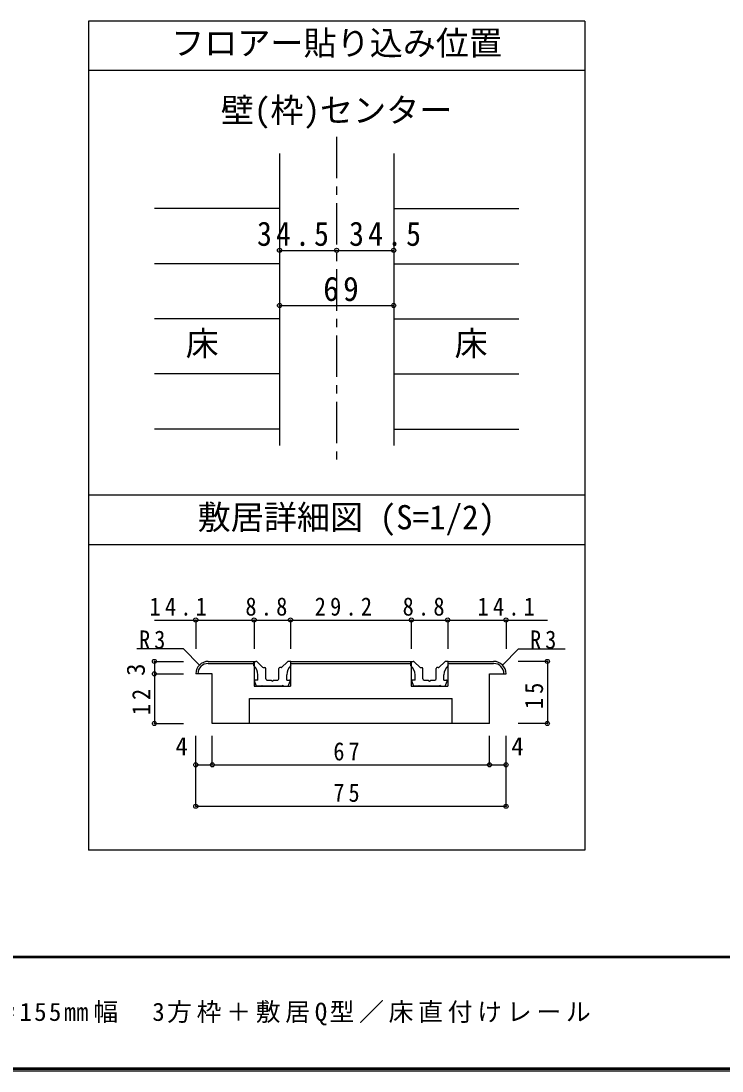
# Model space of a CAD drawing. Units: millimetres, scale not verified, with parts at other scales. Extents: x -973 to 977, y -718 to 696.
# Drawn here: x -444 to -20, y -701 to -66 of the extents above; entities that cross this region are included whole.
import ezdxf
from ezdxf.enums import TextEntityAlignment as Align

# ---------------------------------------------------------------- set-up
doc = ezdxf.new("R2010")
doc.units = ezdxf.units.MM
doc.header["$LTSCALE"] = 5
doc.header["$PDMODE"] = 32
doc.header["$PDSIZE"] = 2.5
doc.linetypes.add('CHAIN1', pattern=[8, 5, -1, 1, -1])
for name, color, linetype in [('0-1_通り芯', 4, 'CHAIN1'), ('0-3_仕上げ', 2, 'Continuous'), ('0-4_枠', 3, 'Continuous'), ('0-A_文字', 7, 'Continuous'), ('0-B_寸法', 7, 'Continuous'), ('1-4_枠', 3, 'Continuous'), ('1-7_金物', 7, 'Continuous'), ('1-B_寸法', 7, 'Continuous'), ('F-1_枠', 6, 'Continuous'), ('F-A_文字', 7, 'Continuous')]:
    doc.layers.add(name, color=color, linetype=linetype)
doc.styles.add('ＭＳ ゴシック', font='')
doc.styles.get('ＭＳ ゴシック').set_extended_font_data('MS Gothic')

msp = doc.modelspace()

# ---------------------------------------------------------------- linework, layer by layer
at = {"layer": '0-1_通り芯'}
msp.add_line((-253.347, -136.5), (-253.347, -333.007), dxfattribs=at)
at = {"layer": '0-3_仕上げ', "color": 4}
for p, q in [((-287.847, -179.801), (-363.347, -179.801)), ((-218.847, -179.801), (-143.347, -179.801)), ((-287.847, -213.103), (-363.347, -213.103)), ((-218.847, -213.103), (-143.347, -213.103)), ((-287.847, -246.404), (-363.347, -246.404)), ((-218.847, -246.404), (-143.347, -246.404)), ((-287.847, -279.706), (-363.347, -279.706)), ((-218.847, -279.706), (-143.347, -279.706)), ((-287.847, -313.007), (-363.347, -313.007)), ((-218.847, -313.007), (-143.347, -313.007))]:
    msp.add_line(p, q, dxfattribs=at)
at = {"layer": '0-4_枠'}
for p, q in [((-287.847, -146.5), (-287.847, -323.007)), ((-218.847, -146.5), (-218.847, -323.007))]:
    msp.add_line(p, q, dxfattribs=at)
at = {"layer": '0-A_文字', "color": 3}
for p, q in [((-103.347, -66.5), (-403.347, -66.5)), ((-403.347, -66.5), (-403.347, -567.5)), ((-103.347, -96.5), (-403.347, -96.5)), ((-103.347, -353.007), (-403.347, -353.007)), ((-103.347, -383.007), (-403.347, -383.007))]:
    msp.add_line(p, q, dxfattribs=at)
msp.add_lwpolyline([(-103.347, -66.5), (-103.347, -567.5), (-403.347, -567.5)], dxfattribs=at)
at = {"layer": '0-B_寸法', "color": 4}
for p, q in [((-287.847, -205.062), (-253.347, -205.062)), ((-253.347, -205.062), (-218.847, -205.062)), ((-287.847, -238.363), (-218.847, -238.363))]:
    msp.add_line(p, q, dxfattribs=at)
at = {"layer": '0-B_寸法'}
for p in [(-287.847, -205.062), (-253.347, -205.062), (-218.847, -205.062), (-287.847, -238.363), (-218.847, -238.363)]:
    msp.add_point(p, dxfattribs=at)
at = {"layer": '1-4_枠'}
for p, q in [((-330.978, -453.386), (-303.228, -453.386)), ((-330.978, -454.636), (-303.228, -454.636)), ((-303.228, -453.386), (-303.228, -468.386)), ((-281.228, -453.386), (-281.228, -468.386)), ((-281.228, -453.386), (-208.228, -453.386)), ((-281.228, -454.636), (-208.228, -454.636)), ((-208.228, -453.386), (-208.228, -468.386)), ((-186.228, -453.386), (-186.228, -468.386)), ((-186.228, -453.386), (-158.478, -453.386)), ((-186.228, -454.636), (-158.478, -454.636)), ((-328.478, -460.886), (-338.478, -460.886)), ((-328.478, -490.886), (-328.478, -460.886)), ((-160.978, -460.886), (-150.978, -460.886)), ((-160.978, -490.886), (-160.978, -460.886)), ((-303.228, -468.386), (-281.228, -468.386)), ((-208.228, -468.386), (-186.228, -468.386)), ((-183.478, -490.886), (-183.478, -475.886)), ((-160.978, -490.886), (-328.478, -490.886))]:
    msp.add_line(p, q, dxfattribs=at)
msp.add_lwpolyline([(-305.978, -490.886), (-305.978, -475.886), (-183.478, -475.886)], dxfattribs=at)
for centre, radius, start, end in [((-330.978, -460.886), 7.5, 90, 180), ((-330.978, -460.886), 6.25, 90, 180), ((-158.478, -460.886), 7.5, 0, 90), ((-158.478, -460.886), 6.25, 0, 90)]:
    msp.add_arc(centre, radius, start, end, dxfattribs=at)
at = {"layer": '1-7_金物'}
for p, q in [((-303.478, -453.386), (-302.121, -453.386)), ((-303.478, -455.886), (-303.478, -453.386)), ((-298.073, -456.917), (-301.237, -453.752)), ((-286.384, -456.917), (-283.219, -453.752)), ((-208.478, -453.386), (-207.121, -453.386)), ((-208.478, -455.886), (-208.478, -453.386)), ((-203.073, -456.917), (-206.237, -453.752)), ((-191.384, -456.917), (-188.219, -453.752)), ((-300.978, -464.636), (-300.978, -461.476)), ((-297.542, -457.136), (-296.728, -457.136)), ((-296.228, -463.886), (-296.228, -457.636)), ((-288.228, -463.886), (-288.228, -457.636)), ((-286.914, -457.136), (-287.728, -457.136)), ((-283.478, -464.636), (-283.478, -461.476)), ((-205.978, -464.636), (-205.978, -461.476)), ((-202.542, -457.136), (-201.728, -457.136)), ((-201.228, -463.886), (-201.228, -457.636)), ((-193.228, -463.886), (-193.228, -457.636)), ((-191.914, -457.136), (-192.728, -457.136)), ((-188.478, -464.636), (-188.478, -461.476)), ((-301.728, -468.386), (-302.943, -465.32)), ((-300.978, -464.636), (-302.478, -464.636)), ((-298.978, -468.386), (-301.728, -468.386)), ((-298.978, -468.386), (-298.478, -467.886)), ((-298.478, -467.886), (-297.978, -468.386)), ((-286.478, -468.386), (-297.978, -468.386)), ((-292.228, -465.386), (-291.478, -464.636)), ((-291.478, -464.636), (-288.978, -464.636)), ((-285.978, -467.886), (-286.478, -468.386)), ((-285.478, -468.386), (-285.978, -467.886)), ((-285.478, -468.386), (-282.728, -468.386)), ((-283.478, -464.636), (-281.978, -464.636)), ((-282.728, -468.386), (-281.513, -465.32)), ((-206.728, -468.386), (-207.943, -465.32)), ((-205.978, -464.636), (-207.478, -464.636)), ((-203.978, -468.386), (-206.728, -468.386)), ((-203.978, -468.386), (-203.478, -467.886)), ((-203.478, -467.886), (-202.978, -468.386)), ((-191.478, -468.386), (-202.978, -468.386)), ((-197.228, -465.386), (-196.478, -464.636)), ((-196.478, -464.636), (-193.978, -464.636)), ((-190.978, -467.886), (-191.478, -468.386)), ((-190.478, -468.386), (-190.978, -467.886)), ((-190.478, -468.386), (-187.728, -468.386)), ((-188.478, -464.636), (-186.978, -464.636)), ((-187.728, -468.386), (-186.513, -465.32))]:
    msp.add_line(p, q, dxfattribs=at)
for points in [[(-280.978, -455.886), (-280.978, -453.386), (-282.335, -453.386)], [(-185.978, -455.886), (-185.978, -453.386), (-187.335, -453.386)], [(-295.478, -464.636), (-292.978, -464.636), (-292.228, -465.386)], [(-200.478, -464.636), (-197.978, -464.636), (-197.228, -465.386)]]:
    msp.add_lwpolyline(points, dxfattribs=at)
for centre, radius, start, end in [((-308.478, -461.476), 7.5, 0, 48.19), ((-302.121, -454.636), 1.25, 45, 90), ((-275.978, -461.476), 7.5, 131.81, 180), ((-282.335, -454.636), 1.25, 90, 135), ((-213.478, -461.476), 7.5, 0, 48.19), ((-207.121, -454.636), 1.25, 45, 90), ((-180.978, -461.476), 7.5, 131.81, 180), ((-187.335, -454.636), 1.25, 90, 135), ((-297.542, -456.386), 0.75, 225, 270), ((-296.728, -457.636), 0.5, 0, 90), ((-287.728, -457.636), 0.5, 90, 180), ((-286.914, -456.386), 0.75, 270, 315), ((-202.542, -456.386), 0.75, 225, 270), ((-201.728, -457.636), 0.5, 0, 90), ((-192.728, -457.636), 0.5, 90, 180), ((-191.914, -456.386), 0.75, 270, 315), ((-302.478, -465.136), 0.5, 90, 201.616), ((-295.478, -463.886), 0.75, 180, 270), ((-288.978, -463.886), 0.75, 270, 0), ((-281.978, -465.136), 0.5, 338.384, 90), ((-207.478, -465.136), 0.5, 90, 201.616), ((-200.478, -463.886), 0.75, 180, 270), ((-193.978, -463.886), 0.75, 270, 0), ((-186.978, -465.136), 0.5, 338.384, 90)]:
    msp.add_arc(centre, radius, start, end, dxfattribs=at)
at = {"layer": '1-B_寸法', "color": 4}
for p, q in [((-363.478, -428.386), (-303.228, -428.386)), ((-338.478, -428.386), (-338.478, -445.886)), ((-303.228, -428.386), (-303.228, -445.886)), ((-303.228, -428.386), (-281.228, -428.386)), ((-281.228, -428.386), (-281.228, -445.886)), ((-281.228, -428.386), (-208.228, -428.386)), ((-208.228, -428.386), (-208.228, -445.886)), ((-208.228, -428.386), (-186.228, -428.386)), ((-186.228, -428.386), (-186.228, -445.886)), ((-186.228, -428.386), (-125.978, -428.386)), ((-150.978, -428.386), (-150.978, -445.886)), ((-153.175, -455.583), (-143.478, -445.886)), ((-143.478, -445.886), (-115.238, -445.886)), ((-363.478, -453.386), (-345.978, -453.386)), ((-125.978, -453.386), (-143.691, -453.386)), ((-125.978, -453.386), (-125.978, -490.886)), ((-363.478, -460.886), (-345.978, -460.886)), ((-125.978, -490.886), (-143.691, -490.886)), ((-338.478, -515.886), (-338.478, -498.386)), ((-328.478, -515.886), (-328.478, -498.386)), ((-160.978, -515.886), (-160.978, -498.386)), ((-150.978, -515.886), (-150.978, -498.386)), ((-338.478, -515.886), (-150.978, -515.886)), ((-338.478, -540.886), (-338.478, -515.886)), ((-150.978, -540.886), (-150.978, -515.886)), ((-338.478, -540.886), (-150.978, -540.886))]:
    msp.add_line(p, q, dxfattribs=at)
for points in [[(-336.281, -455.583), (-345.978, -445.886), (-374.015, -445.886)], [(-363.478, -453.386), (-363.478, -490.886), (-345.978, -490.886)]]:
    msp.add_lwpolyline(points, dxfattribs=at)
at = {"layer": '1-B_寸法'}
for p in [(-338.478, -428.386), (-303.228, -428.386), (-281.228, -428.386), (-208.228, -428.386), (-186.228, -428.386), (-150.978, -428.386), (-363.478, -453.386), (-125.978, -453.386), (-363.478, -460.886), (-363.478, -490.886), (-125.978, -490.886), (-338.478, -515.886), (-328.478, -515.886), (-160.978, -515.886), (-150.978, -515.886), (-338.478, -540.886), (-150.978, -540.886)]:
    msp.add_point(p, dxfattribs=at)
at = {"layer": 'F-1_枠'}
for p, q in [((976.653, -631.667), (-973.347, -631.667)), ((976.653, -632.5), (-973.347, -632.5)), ((976.653, -699.167), (-973.347, -699.167)), ((976.653, -700), (-973.347, -700)), ((976.653, -700.833), (-973.347, -700.833))]:
    msp.add_line(p, q, dxfattribs=at)

# ---------------------------------------------------------------- texts
at = {"layer": '0-A_文字', "style": 'ＭＳ ゴシック'}
for s, p in [('フロアー貼り込み位置', (-353.347, -91.5)), ('壁(枠)センター', (-323.347, -132.091)), ('床', (-344.597, -273.055)), ('床', (-182.097, -273.055)), ('敷居詳細図 (S=1/2)', (-337.356, -378.007))]:
    msp.add_text(s, height=14.66, dxfattribs=at).set_placement(p, align=Align.BOTTOM_LEFT)
at = {"layer": '0-B_寸法', "char_height": 14.66, "attachment_point": 7, "style": 'ＭＳ ゴシック'}
for s, insert in [('\\T1.28;\\W0.9;34.5', (-301.465, -202.562)), ('\\T1.28;\\W0.9;34.5', (-245.828, -202.562)), ('\\T1.27;\\W0.95;69', (-261.472, -235.863))]:
    msp.add_mtext(s, dxfattribs=dict(at, insert=insert))
at = {"layer": '1-B_寸法', "style": 'ＭＳ ゴシック'}
msp.add_text('3', height=11, rotation=90, dxfattribs=at).set_placement((-365.978, -462.136), align=Align.BOTTOM_LEFT)
for p in [(-350.766, -513.386), (-147.79, -513.386)]:
    msp.add_text('4', height=11, dxfattribs=at).set_placement(p, align=Align.BOTTOM_LEFT)
at = {"layer": '1-B_寸法', "char_height": 11, "attachment_point": 7, "style": 'ＭＳ ゴシック'}
for s, insert in [('\\T1.38;\\W0.9;14.1', (-366.402, -425.886)), ('\\T1.38;\\W0.9;8.8', (-308.478, -425.886)), ('\\T1.38;\\W0.9;29.2', (-266.603, -425.886)), ('\\T1.38;\\W0.9;8.8', (-213.478, -425.886)), ('\\T1.38;\\W0.9;14.1', (-168.193, -425.886)), ('\\T1.36;\\W0.9;R3', (-372.765, -445.886)), ('\\T1.36;\\W0.9;R3', (-136.488, -445.886)), ('\\T1.36;\\W0.9;67', (-255.353, -513.386)), ('\\T1.36;\\W0.9;75', (-255.353, -538.386))]:
    msp.add_mtext(s, dxfattribs=dict(at, insert=insert))
at = {"layer": '1-B_寸法', "char_height": 11, "attachment_point": 7, "rotation": 90, "style": 'ＭＳ ゴシック'}
for s, insert in [('\\T1.36;\\W0.9;15', (-128.478, -482.136)), ('\\T1.36;\\W0.9;12', (-365.978, -485.886))]:
    msp.add_mtext(s, dxfattribs=dict(at, insert=insert))
at = {"layer": 'F-A_文字', "insert": (-846.68, -673.333), "char_height": 11, "attachment_point": 7, "style": 'ＭＳ ゴシック'}
msp.add_mtext('\\T1.19;ドレタス\u3000H24引き違い戸（レールタイプ）固定枠155㎜幅\u30003方枠＋敷居Q型／床直付けレール', dxfattribs=at)

doc.saveas('drawing.dxf')
